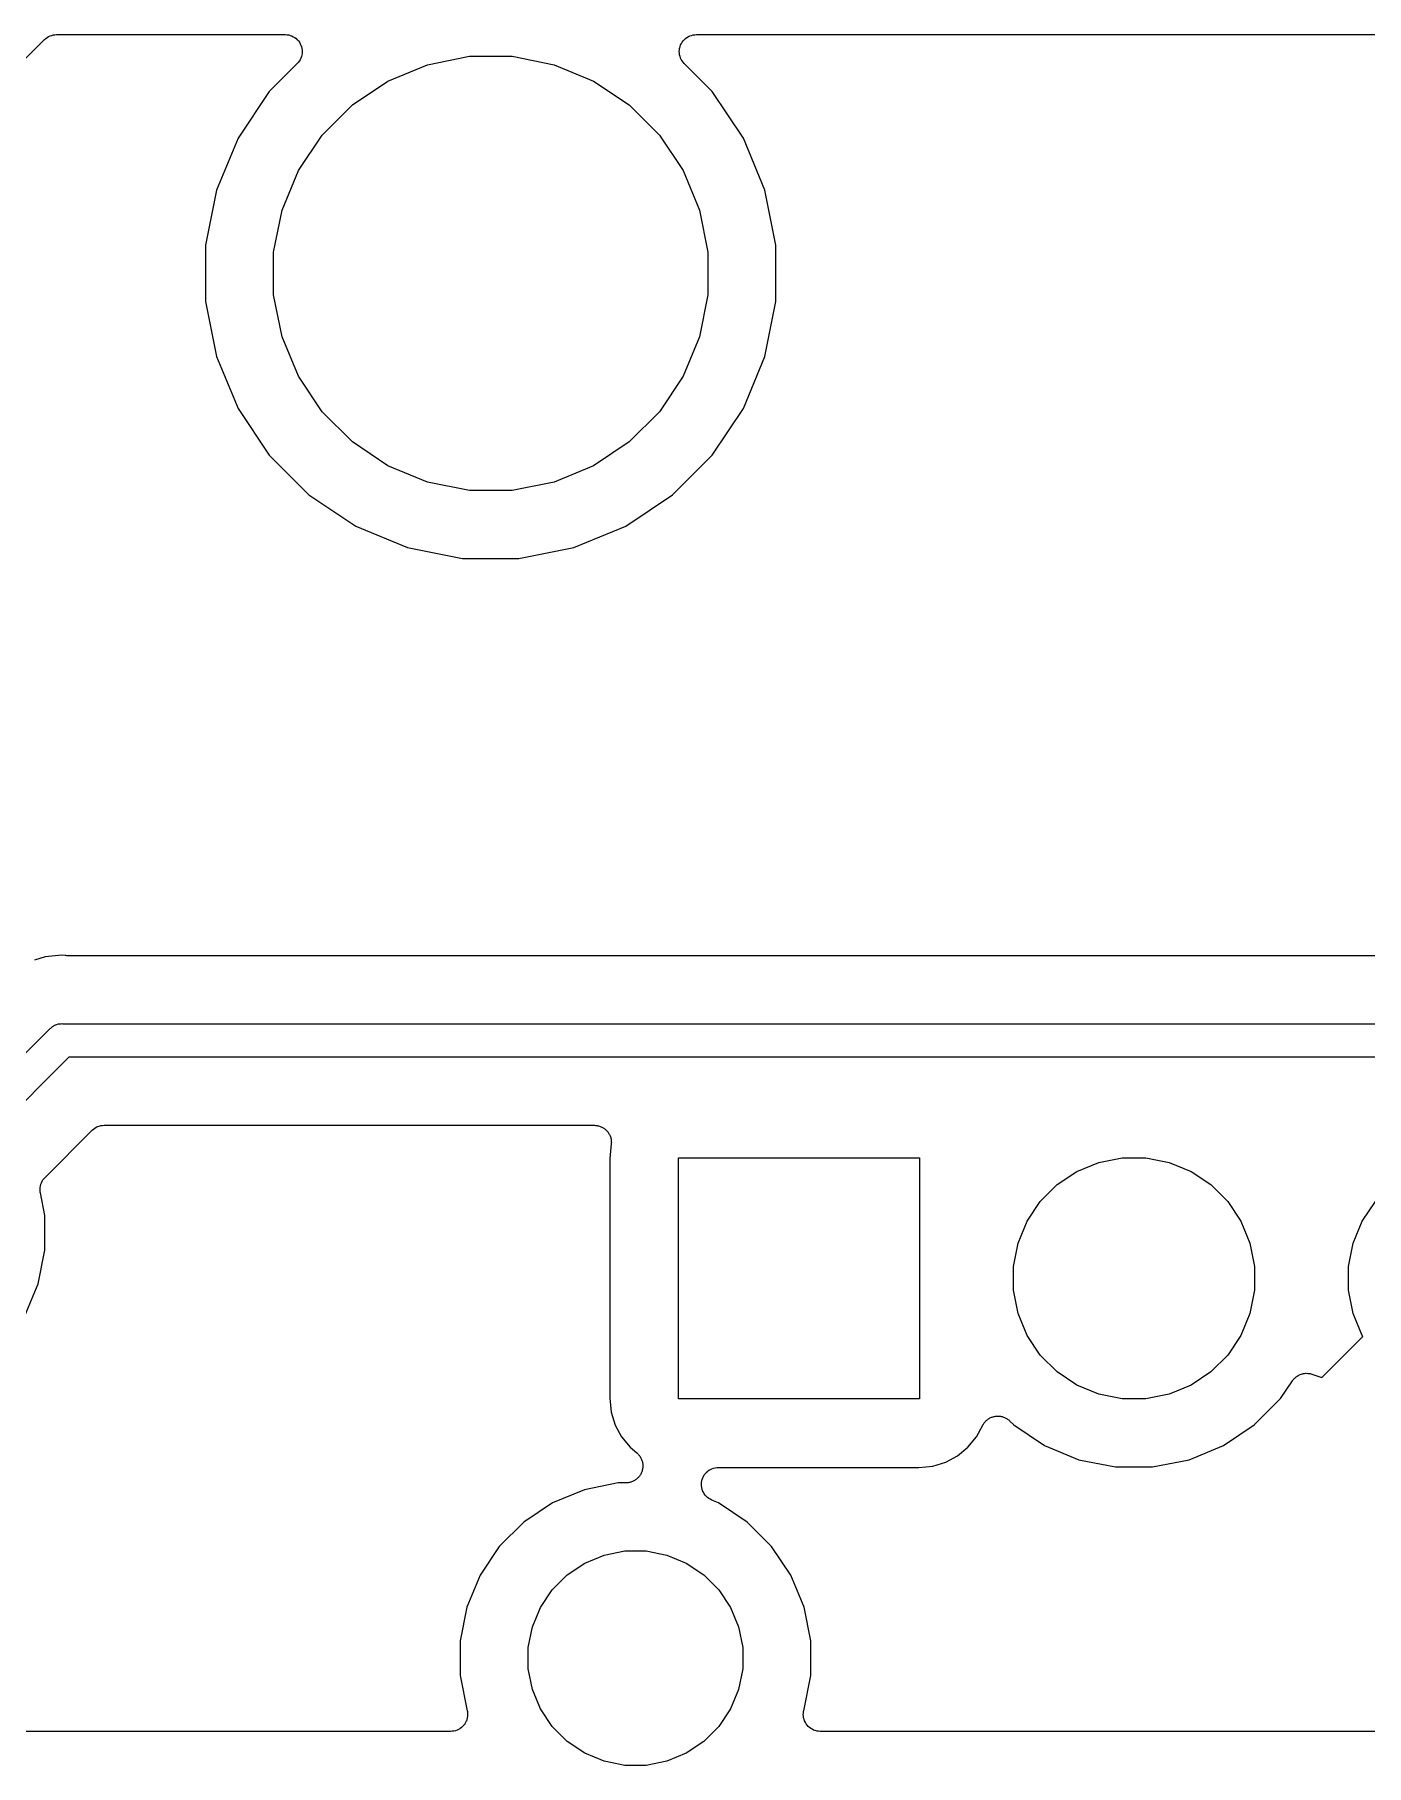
# Model space of a CAD drawing. Extents: x 19 to 115, y -142 to -17.
# Drawn here: x 71.72 to 81.65, y -40.8 to -27.89 of the extents above; entities that cross this region are included whole.
import ezdxf

# ---------------------------------------------------------------- set-up
doc = ezdxf.new("R2010")
doc.units = 0
doc.layers.add('BLACK', color=7, linetype='CONTINUOUS')

msp = doc.modelspace()

# ---------------------------------------------------------------- linework, layer by layer
at = {"layer": 'BLACK', "linetype": 'CONTINUOUS'}
for p, q in [((71.821, -27.9031), (71.8314, -27.8976)), ((71.8314, -27.8976), (71.832, -27.8974)), ((71.832, -27.8974), (71.8326, -27.8971)), ((71.8326, -27.8971), (71.8439, -27.8938)), ((71.8439, -27.8938), (71.8551, -27.8904)), ((71.8551, -27.8904), (71.8558, -27.8904)), ((71.8558, -27.8904), (71.8564, -27.8902)), ((71.8564, -27.8902), (71.8681, -27.8891)), ((71.8681, -27.8891), (71.8798, -27.888)), ((71.8798, -27.888), (73.5859, -27.888)), ((73.5859, -27.888), (73.5873, -27.888)), ((73.5873, -27.888), (73.5873, -27.888)), ((73.5873, -27.888), (73.5873, -27.888)), ((73.5873, -27.888), (73.5877, -27.888)), ((73.5877, -27.888), (73.5999, -27.8894)), ((73.5999, -27.8894), (73.6119, -27.8907)), ((73.6119, -27.8907), (73.6121, -27.8907)), ((73.6121, -27.8907), (73.6124, -27.8908)), ((73.6124, -27.8908), (73.624, -27.8945)), ((73.624, -27.8945), (73.6356, -27.8981)), ((73.6356, -27.8981), (73.6358, -27.8982)), ((73.6358, -27.8982), (73.636, -27.8983)), ((73.636, -27.8983), (73.6468, -27.9042)), ((76.5949, -27.9033), (76.6057, -27.8976)), ((76.6057, -27.8976), (76.6059, -27.8975)), ((76.6059, -27.8975), (76.6061, -27.8974)), ((76.6061, -27.8974), (76.6177, -27.894)), ((76.6177, -27.894), (76.6294, -27.8904)), ((76.6294, -27.8904), (76.6296, -27.8904)), ((76.6296, -27.8904), (76.6298, -27.8903)), ((76.6298, -27.8903), (76.6419, -27.8892)), ((76.6419, -27.8892), (76.6541, -27.888)), ((76.6541, -27.888), (83.1859, -27.888)), ((70.164, -29.5512), (71.79, -27.9252)), ((71.79, -27.9252), (71.7903, -27.9249)), ((71.7903, -27.9249), (71.7913, -27.924)), ((71.7903, -27.9249), (71.7903, -27.9249)), ((71.7903, -27.9249), (71.7903, -27.9249)), ((71.7913, -27.924), (71.8004, -27.9166)), ((71.8004, -27.9166), (71.8095, -27.9092)), ((71.8095, -27.9092), (71.8101, -27.9089)), ((71.8101, -27.9089), (71.8106, -27.9085)), ((71.8106, -27.9085), (71.821, -27.9031)), ((73.6468, -27.9042), (73.6573, -27.91)), ((73.6573, -27.91), (73.6575, -27.9101)), ((73.6575, -27.9101), (73.6577, -27.9102)), ((73.6577, -27.9102), (73.6671, -27.9181)), ((73.6671, -27.9181), (73.6764, -27.9258)), ((73.6764, -27.9258), (73.6765, -27.926)), ((73.6765, -27.926), (73.6767, -27.9261)), ((73.6767, -27.9261), (73.6843, -27.9356)), ((73.6843, -27.9356), (73.692, -27.9451)), ((73.692, -27.9451), (73.6921, -27.9453)), ((73.6921, -27.9453), (73.6922, -27.9455)), ((73.6922, -27.9455), (73.6979, -27.9562)), ((73.6979, -27.9562), (73.7035, -27.967)), ((73.7035, -27.967), (73.7036, -27.9672)), ((73.7036, -27.9672), (73.7037, -27.9674)), ((73.7037, -27.9674), (73.7071, -27.9791)), ((73.7071, -27.9791), (73.7106, -27.9908)), ((73.7117, -28.028), (73.7104, -28.0401)), ((73.7106, -27.9908), (73.7106, -27.991)), ((73.7106, -27.991), (73.7107, -27.9912)), ((73.7107, -27.9912), (73.7118, -28.0034)), ((73.7129, -28.0159), (73.7117, -28.028)), ((73.7118, -28.0034), (73.7129, -28.0154)), ((73.7129, -28.0154), (73.7129, -28.0157)), ((73.7129, -28.0157), (73.7129, -28.0159)), ((76.5271, -28.0137), (76.5284, -28.0016)), ((76.5271, -28.0139), (76.5271, -28.0137)), ((76.5271, -28.0141), (76.5271, -28.0139)), ((76.5282, -28.0262), (76.5271, -28.0141)), ((76.5292, -28.0384), (76.5282, -28.0262)), ((76.5284, -28.0016), (76.5296, -27.9895)), ((76.5296, -27.9895), (76.5297, -27.9892)), ((76.5297, -27.989), (76.5334, -27.9775)), ((76.5297, -27.9892), (76.5297, -27.989)), ((76.5334, -27.9775), (76.537, -27.9658)), ((76.537, -27.9658), (76.5371, -27.9656)), ((76.5371, -27.9654), (76.543, -27.9547)), ((76.5371, -27.9656), (76.5371, -27.9654)), ((76.543, -27.9547), (76.5488, -27.944)), ((76.5488, -27.944), (76.5489, -27.9438)), ((76.5489, -27.9438), (76.549, -27.9436)), ((76.549, -27.9436), (76.5568, -27.9342)), ((76.5568, -27.9342), (76.5646, -27.9249)), ((76.5646, -27.9249), (76.5647, -27.9247)), ((76.5647, -27.9247), (76.5649, -27.9246)), ((76.5649, -27.9246), (76.5744, -27.9169)), ((76.5744, -27.9169), (76.5838, -27.9092)), ((76.5838, -27.9092), (76.584, -27.9091)), ((76.584, -27.9091), (76.5841, -27.909)), ((76.5841, -27.909), (76.5949, -27.9033)), ((73.6757, -28.1048), (73.4671, -28.3135)), ((73.6834, -28.0954), (73.6757, -28.1048)), ((73.6912, -28.086), (73.6834, -28.0954)), ((73.6913, -28.0858), (73.6912, -28.086)), ((73.6915, -28.0856), (73.6913, -28.0858)), ((73.6972, -28.0751), (73.6915, -28.0856)), ((73.703, -28.0642), (73.6972, -28.0751)), ((73.7031, -28.064), (73.703, -28.0642)), ((73.7032, -28.0638), (73.7031, -28.064)), ((73.7067, -28.0523), (73.7032, -28.0638)), ((73.7104, -28.0405), (73.7067, -28.0523)), ((73.7104, -28.0401), (73.7104, -28.0403)), ((73.7104, -28.0403), (73.7104, -28.0405)), ((74.3526, -28.2344), (74.6475, -28.1123)), ((74.6475, -28.1123), (74.9604, -28.05)), ((74.9604, -28.05), (75.2796, -28.05)), ((75.2796, -28.05), (75.5925, -28.1123)), ((75.5925, -28.1123), (75.8874, -28.2344)), ((76.5293, -28.0386), (76.5292, -28.0384)), ((76.5293, -28.0388), (76.5293, -28.0386)), ((76.5327, -28.0503), (76.5293, -28.0388)), ((76.5361, -28.0622), (76.5327, -28.0503)), ((76.5362, -28.0624), (76.5361, -28.0622)), ((76.5363, -28.0626), (76.5362, -28.0624)), ((76.5419, -28.0734), (76.5363, -28.0626)), ((76.5475, -28.0842), (76.5419, -28.0734)), ((76.5477, -28.0843), (76.5475, -28.0842)), ((76.5478, -28.0845), (76.5477, -28.0843)), ((76.5554, -28.094), (76.5478, -28.0845)), ((76.563, -28.1035), (76.5554, -28.094)), ((76.5633, -28.1038), (76.563, -28.1035)), ((76.5633, -28.1039), (76.5633, -28.1038)), ((76.5642, -28.1048), (76.5633, -28.1039)), ((76.5633, -28.1039), (76.5633, -28.1039)), ((76.7729, -28.3135), (76.5642, -28.1048)), ((74.0873, -28.4117), (74.3526, -28.2344)), ((75.8874, -28.2344), (76.1527, -28.4117)), ((73.4671, -28.3135), (73.2342, -28.662)), ((73.8617, -28.6373), (74.0873, -28.4117)), ((76.1527, -28.4117), (76.3783, -28.6373)), ((77.0058, -28.662), (76.7729, -28.3135)), ((73.2342, -28.662), (73.0738, -29.0493)), ((73.6844, -28.9026), (73.8617, -28.6373)), ((76.3783, -28.6373), (76.5556, -28.9026)), ((77.1662, -29.0493), (77.0058, -28.662)), ((73.5623, -29.1975), (73.6844, -28.9026)), ((76.5556, -28.9026), (76.6777, -29.1975)), ((73.0738, -29.0493), (72.992, -29.4604)), ((77.248, -29.4604), (77.1662, -29.0493)), ((73.5, -29.5104), (73.5623, -29.1975)), ((76.6777, -29.1975), (76.74, -29.5104)), ((72.992, -29.4604), (72.992, -29.8796)), ((73.5, -29.8296), (73.5, -29.5104)), ((76.74, -29.5104), (76.74, -29.8296)), ((77.248, -29.8796), (77.248, -29.4604)), ((73.5623, -30.1425), (73.5, -29.8296)), ((76.74, -29.8296), (76.6777, -30.1425)), ((72.992, -29.8796), (73.0738, -30.2907)), ((77.1662, -30.2907), (77.248, -29.8796)), ((73.6844, -30.4374), (73.5623, -30.1425)), ((76.6777, -30.1425), (76.5556, -30.4374)), ((73.0738, -30.2907), (73.2342, -30.678)), ((77.0058, -30.678), (77.1662, -30.2907)), ((73.8617, -30.7027), (73.6844, -30.4374)), ((76.5556, -30.4374), (76.3783, -30.7027)), ((73.2342, -30.678), (73.4671, -31.0265)), ((74.0873, -30.9283), (73.8617, -30.7027)), ((76.3783, -30.7027), (76.1527, -30.9283)), ((76.7729, -31.0265), (77.0058, -30.678)), ((74.3526, -31.1056), (74.0873, -30.9283)), ((76.1527, -30.9283), (75.8874, -31.1056)), ((73.4671, -31.0265), (73.7635, -31.3229)), ((74.6475, -31.2277), (74.3526, -31.1056)), ((75.8874, -31.1056), (75.5925, -31.2277)), ((76.4765, -31.3229), (76.7729, -31.0265)), ((74.9604, -31.29), (74.6475, -31.2277)), ((75.5925, -31.2277), (75.2796, -31.29)), ((73.7635, -31.3229), (74.112, -31.5558)), ((75.2796, -31.29), (74.9604, -31.29)), ((76.128, -31.5558), (76.4765, -31.3229)), ((74.112, -31.5558), (74.4993, -31.7162)), ((75.7407, -31.7162), (76.128, -31.5558)), ((74.4993, -31.7162), (74.9104, -31.798)), ((75.3296, -31.798), (75.7407, -31.7162)), ((74.9104, -31.798), (75.3296, -31.798)), ((71.7959, -34.7712), (71.7156, -34.7955)), ((71.895, -34.7614), (71.7959, -34.7712)), ((71.8951, -34.7614), (71.895, -34.7614)), ((71.92, -34.7589), (71.8951, -34.7614)), ((71.9449, -34.7614), (71.92, -34.7589)), ((71.9502, -34.7614), (71.9449, -34.7614)), ((71.9555, -34.762), (71.9502, -34.7614)), ((71.9573, -34.762), (71.9555, -34.762)), ((88.6977, -34.762), (71.9573, -34.762)), ((70.9558, -36.1824), (71.8273, -35.3109)), ((71.8273, -35.3109), (71.8312, -35.3062)), ((71.8312, -35.3062), (71.8361, -35.3021)), ((71.8361, -35.3021), (71.8502, -35.2906)), ((71.8502, -35.2906), (71.8719, -35.279)), ((71.8719, -35.279), (71.8743, -35.2782)), ((71.8743, -35.2782), (71.8955, -35.2718)), ((71.8955, -35.2718), (71.9139, -35.27)), ((71.9139, -35.27), (71.92, -35.2694)), ((71.9139, -35.27), (71.9139, -35.27)), ((71.92, -35.2694), (71.9261, -35.27)), ((71.9261, -35.27), (88.7289, -35.27)), ((71.9718, -35.52), (71.1326, -36.3592)), ((88.6832, -35.52), (71.9718, -35.52)), ((72.1761, -36.0431), (72.1864, -36.0376)), ((72.1864, -36.0376), (72.187, -36.0374)), ((72.187, -36.0374), (72.1876, -36.0371)), ((72.1876, -36.0371), (72.1989, -36.0338)), ((72.1989, -36.0338), (72.2101, -36.0304)), ((72.2101, -36.0304), (72.2108, -36.0304)), ((72.2108, -36.0304), (72.2114, -36.0302)), ((72.2114, -36.0302), (72.2231, -36.0291)), ((72.2231, -36.0291), (72.2348, -36.028)), ((72.2348, -36.028), (75.8933, -36.028)), ((75.8933, -36.028), (75.895, -36.028)), ((75.895, -36.028), (75.9008, -36.0287)), ((75.9008, -36.0287), (75.9066, -36.0287)), ((75.9066, -36.0287), (75.9131, -36.03)), ((75.9131, -36.03), (75.9197, -36.0308)), ((75.9197, -36.0308), (75.9252, -36.0325)), ((75.9252, -36.0325), (75.9309, -36.0337)), ((75.9309, -36.0337), (75.937, -36.0363)), ((75.937, -36.0363), (75.9433, -36.0383)), ((75.9433, -36.0383), (75.9484, -36.0411)), ((71.7939, -36.4163), (72.145, -36.0652)), ((72.145, -36.0652), (72.1453, -36.0649)), ((72.1453, -36.0649), (72.1463, -36.064)), ((72.1453, -36.0649), (72.1453, -36.0649)), ((72.1453, -36.0649), (72.1453, -36.0649)), ((72.1463, -36.064), (72.1555, -36.0566)), ((72.1555, -36.0566), (72.1645, -36.0492)), ((72.1645, -36.0492), (72.1651, -36.0489)), ((72.1651, -36.0489), (72.1656, -36.0485)), ((72.1656, -36.0485), (72.1761, -36.0431)), ((75.9484, -36.0411), (75.9537, -36.0433)), ((75.9537, -36.0433), (75.9592, -36.047)), ((75.9592, -36.047), (75.965, -36.0502)), ((75.965, -36.0502), (75.9694, -36.0539)), ((75.9694, -36.0539), (75.9742, -36.0572)), ((75.9742, -36.0572), (75.9789, -36.0619)), ((75.9789, -36.0619), (75.984, -36.0661)), ((75.984, -36.0661), (75.9876, -36.0707)), ((75.9876, -36.0707), (75.9917, -36.0748)), ((75.9917, -36.0748), (75.9954, -36.0803)), ((75.9954, -36.0803), (75.9995, -36.0855)), ((75.9995, -36.0855), (76.0022, -36.0906)), ((76.0022, -36.0906), (76.0054, -36.0954)), ((76.0054, -36.0954), (76.0079, -36.1016)), ((76.0079, -36.1016), (76.011, -36.1074)), ((76.0196, -36.1674), (76.0089, -36.2762)), ((76.011, -36.1074), (76.0126, -36.113)), ((76.0126, -36.113), (76.0148, -36.1183)), ((76.0148, -36.1183), (76.0161, -36.1248)), ((76.0161, -36.1248), (76.018, -36.1312)), ((76.018, -36.1312), (76.0185, -36.137)), ((76.0185, -36.137), (76.0197, -36.1427)), ((76.0197, -36.1427), (76.0196, -36.1493)), ((76.0196, -36.1493), (76.0203, -36.1559)), ((76.0203, -36.1559), (76.0196, -36.1617)), ((76.0196, -36.1617), (76.0196, -36.1674)), ((76.0089, -36.2762), (76.0089, -38.0638)), ((76.52, -38.07), (76.52, -36.27)), ((76.52, -36.27), (78.32, -36.27)), ((78.32, -36.27), (78.32, -38.07)), ((79.6575, -36.3046), (79.8314, -36.27)), ((79.8314, -36.27), (80.0086, -36.27)), ((80.0086, -36.27), (80.1825, -36.3046)), ((71.7788, -36.4345), (71.7864, -36.4254)), ((71.7864, -36.4254), (71.7939, -36.4163)), ((79.3463, -36.4709), (79.4937, -36.3724)), ((79.4937, -36.3724), (79.6575, -36.3046)), ((80.1825, -36.3046), (80.3463, -36.3724)), ((80.3463, -36.3724), (80.4937, -36.4709)), ((71.7567, -36.5045), (71.758, -36.4927)), ((71.7568, -36.5051), (71.7567, -36.5045)), ((71.7567, -36.5057), (71.7568, -36.5051)), ((71.7578, -36.5173), (71.7567, -36.5057)), ((71.7588, -36.5291), (71.7578, -36.5173)), ((71.758, -36.4927), (71.7592, -36.481)), ((71.759, -36.5303), (71.7588, -36.5291)), ((71.759, -36.5304), (71.759, -36.5303)), ((71.759, -36.5303), (71.759, -36.5303)), ((71.7591, -36.5309), (71.759, -36.5304)), ((71.793, -36.7012), (71.7591, -36.5309)), ((71.7592, -36.481), (71.7594, -36.4804)), ((71.7594, -36.4798), (71.763, -36.4685)), ((71.7594, -36.4804), (71.7594, -36.4798)), ((71.763, -36.4685), (71.7664, -36.4573)), ((71.7664, -36.4573), (71.7667, -36.4568)), ((71.7667, -36.4568), (71.7669, -36.4562)), ((71.7669, -36.4562), (71.7726, -36.4458)), ((71.7726, -36.4458), (71.7782, -36.4355)), ((71.7782, -36.4355), (71.7785, -36.435)), ((71.7785, -36.435), (71.7788, -36.4345)), ((79.2209, -36.5963), (79.3463, -36.4709)), ((80.4937, -36.4709), (80.6191, -36.5963)), ((79.1224, -36.7437), (79.2209, -36.5963)), ((80.6191, -36.5963), (80.7176, -36.7437)), ((81.6224, -36.7437), (81.7209, -36.5963)), ((71.793, -36.9588), (71.793, -36.7012)), ((79.0546, -36.9075), (79.1224, -36.7437)), ((80.7176, -36.7437), (80.7854, -36.9075)), ((81.5546, -36.9075), (81.6224, -36.7437)), ((79.02, -37.0814), (79.0546, -36.9075)), ((80.7854, -36.9075), (80.82, -37.0814)), ((81.52, -37.0814), (81.5546, -36.9075)), ((71.7427, -37.2115), (71.793, -36.9588)), ((79.02, -37.2586), (79.02, -37.0814)), ((80.82, -37.0814), (80.82, -37.2586)), ((81.52, -37.2586), (81.52, -37.0814)), ((71.6441, -37.4496), (71.7427, -37.2115)), ((79.0546, -37.4325), (79.02, -37.2586)), ((80.82, -37.2586), (80.7854, -37.4325)), ((81.5546, -37.4325), (81.52, -37.2586)), ((79.1224, -37.5963), (79.0546, -37.4325)), ((80.7854, -37.4325), (80.7176, -37.5963)), ((81.6224, -37.5963), (81.5546, -37.4325)), ((79.2209, -37.7437), (79.1224, -37.5963)), ((80.7176, -37.5963), (80.6191, -37.7437)), ((81.3214, -37.9094), (81.6273, -37.6035)), ((81.6273, -37.6035), (81.6224, -37.5963)), ((79.3463, -37.8691), (79.2209, -37.7437)), ((80.6191, -37.7437), (80.4937, -37.8691)), ((79.4937, -37.9676), (79.3463, -37.8691)), ((79.6575, -38.0354), (79.4937, -37.9676)), ((80.3463, -37.9676), (80.1825, -38.0354)), ((80.4937, -37.8691), (80.3463, -37.9676)), ((81.0137, -38.0675), (81.1021, -37.9351)), ((81.1021, -37.9351), (81.1031, -37.9337)), ((81.1031, -37.9337), (81.1078, -37.9282)), ((81.1078, -37.9282), (81.1119, -37.9223)), ((81.1119, -37.9223), (81.1157, -37.9187)), ((81.1157, -37.9187), (81.1191, -37.9147)), ((81.1191, -37.9147), (81.1247, -37.9102)), ((81.1247, -37.9102), (81.1299, -37.9053)), ((81.1299, -37.9053), (81.1344, -37.9025)), ((81.1344, -37.9025), (81.1385, -37.8992)), ((81.1385, -37.8992), (81.1448, -37.8959)), ((81.1448, -37.8959), (81.1509, -37.8921)), ((81.1509, -37.8921), (81.1558, -37.8902)), ((81.1558, -37.8902), (81.1605, -37.8878)), ((81.1605, -37.8878), (81.1673, -37.8858)), ((81.1673, -37.8858), (81.1741, -37.8832)), ((81.1741, -37.8832), (81.1792, -37.8823)), ((81.1792, -37.8823), (81.1843, -37.8809)), ((81.1843, -37.8809), (81.1914, -37.8802)), ((81.1914, -37.8802), (81.1985, -37.879)), ((81.1985, -37.879), (81.2037, -37.8792)), ((81.2037, -37.8792), (81.209, -37.8787)), ((81.209, -37.8787), (81.2161, -37.8795)), ((81.2161, -37.8795), (81.2233, -37.8796)), ((81.2233, -37.8796), (81.2284, -37.8808)), ((81.2284, -37.8808), (81.2336, -37.8814)), ((81.2336, -37.8814), (81.2404, -37.8835)), ((81.2404, -37.8835), (81.2475, -37.8851)), ((81.2475, -37.8851), (81.3214, -37.9094)), ((76.0089, -38.0638), (76.0194, -38.1696)), ((78.32, -38.07), (76.52, -38.07)), ((79.8314, -38.07), (79.6575, -38.0354)), ((80.0086, -38.07), (79.8314, -38.07)), ((80.1825, -38.0354), (80.0086, -38.07)), ((80.8175, -38.2637), (81.0137, -38.0675)), ((76.0194, -38.1696), (76.0484, -38.2653)), ((78.811, -38.2388), (78.8147, -38.2343)), ((78.8147, -38.2343), (78.8198, -38.2301)), ((78.8198, -38.2301), (78.8245, -38.2255)), ((78.8245, -38.2255), (78.8294, -38.2224)), ((78.8294, -38.2224), (78.834, -38.2187)), ((78.834, -38.2187), (78.8398, -38.2156)), ((78.8398, -38.2156), (78.8453, -38.212)), ((78.8453, -38.212), (78.8507, -38.2098)), ((78.8507, -38.2098), (78.8559, -38.2071)), ((78.8559, -38.2071), (78.8622, -38.2052)), ((78.8622, -38.2052), (78.8683, -38.2028)), ((78.8683, -38.2028), (78.874, -38.2017)), ((78.874, -38.2017), (78.8796, -38.2)), ((78.8796, -38.2), (78.8862, -38.1994)), ((78.8862, -38.1994), (78.8926, -38.1982)), ((78.8926, -38.1982), (78.8985, -38.1982)), ((78.8985, -38.1982), (78.9043, -38.1977)), ((78.9043, -38.1977), (78.9109, -38.1984)), ((78.9109, -38.1984), (78.9174, -38.1984)), ((78.9174, -38.1984), (78.9232, -38.1996)), ((78.9232, -38.1996), (78.929, -38.2002)), ((78.929, -38.2002), (78.9353, -38.2021)), ((78.9353, -38.2021), (78.9417, -38.2035)), ((78.9417, -38.2035), (78.9471, -38.2057)), ((78.9471, -38.2057), (78.9527, -38.2075)), ((78.9527, -38.2075), (78.9585, -38.2106)), ((78.9585, -38.2106), (78.9645, -38.2131)), ((78.9645, -38.2131), (78.9694, -38.2164)), ((78.9694, -38.2164), (78.9745, -38.2192)), ((78.9745, -38.2192), (78.9796, -38.2233)), ((78.9796, -38.2233), (78.985, -38.227)), ((78.985, -38.227), (78.9892, -38.2312)), ((78.9892, -38.2312), (78.9937, -38.2349)), ((76.0484, -38.2653), (76.0956, -38.3536)), ((76.0956, -38.3536), (76.1591, -38.4309)), ((78.6809, -38.4309), (78.7444, -38.3536)), ((78.7444, -38.3536), (78.7919, -38.2648)), ((78.7919, -38.2648), (78.7927, -38.2633)), ((78.7927, -38.2633), (78.796, -38.2584)), ((78.796, -38.2584), (78.7988, -38.2533)), ((78.7988, -38.2533), (78.803, -38.2483)), ((78.803, -38.2483), (78.8068, -38.2428)), ((78.8068, -38.2428), (78.811, -38.2388)), ((78.9937, -38.2349), (79.0225, -38.2637)), ((79.0225, -38.2637), (79.2531, -38.4178)), ((80.5869, -38.4178), (80.8175, -38.2637)), ((76.1591, -38.4309), (76.2089, -38.4718)), ((76.2089, -38.4718), (76.2102, -38.473)), ((76.2102, -38.473), (76.2144, -38.4773)), ((76.2144, -38.4773), (76.219, -38.4811)), ((76.219, -38.4811), (76.223, -38.4861)), ((76.223, -38.4861), (76.2275, -38.4907)), ((76.2275, -38.4907), (76.2308, -38.4958)), ((78.6036, -38.4944), (78.6809, -38.4309)), ((79.2531, -38.4178), (79.5093, -38.5239)), ((80.3307, -38.5239), (80.5869, -38.4178)), ((76.2308, -38.4958), (76.2346, -38.5005)), ((76.2346, -38.5005), (76.2375, -38.5061)), ((76.2375, -38.5061), (76.241, -38.5115)), ((76.241, -38.5115), (76.2433, -38.5171)), ((76.2454, -38.6192), (76.2423, -38.6249)), ((76.2433, -38.5171), (76.246, -38.5224)), ((76.2472, -38.6135), (76.2454, -38.6192)), ((76.246, -38.5224), (76.2479, -38.5286)), ((76.2495, -38.6079), (76.2472, -38.6135)), ((76.2479, -38.5286), (76.2502, -38.5345)), ((76.2508, -38.6017), (76.2495, -38.6079)), ((76.2502, -38.5345), (76.2513, -38.5404)), ((76.2527, -38.5955), (76.2508, -38.6017)), ((76.2513, -38.5404), (76.253, -38.5462)), ((76.2533, -38.5895), (76.2527, -38.5955)), ((76.253, -38.5462), (76.2536, -38.5526)), ((76.2546, -38.5837), (76.2533, -38.5895)), ((76.2536, -38.5526), (76.2548, -38.5589)), ((76.2553, -38.5709), (76.2546, -38.5773)), ((76.2546, -38.5773), (76.2546, -38.5837)), ((76.2548, -38.5589), (76.2547, -38.5649)), ((76.2547, -38.5649), (76.2553, -38.5709)), ((76.7217, -38.6272), (76.7293, -38.618)), ((76.7293, -38.618), (76.7294, -38.6179)), ((76.7294, -38.6178), (76.7389, -38.6101)), ((76.7294, -38.6179), (76.7294, -38.6178)), ((76.7389, -38.6101), (76.7485, -38.6023)), ((76.7485, -38.6023), (76.7486, -38.6022)), ((76.7486, -38.6022), (76.7487, -38.6022)), ((76.7487, -38.6022), (76.7593, -38.5965)), ((76.7593, -38.5965), (76.7704, -38.5907)), ((76.7704, -38.5907), (76.7705, -38.5906)), ((76.7705, -38.5906), (76.7706, -38.5906)), ((76.7706, -38.5906), (76.7823, -38.5871)), ((76.7823, -38.5871), (76.7941, -38.5835)), ((76.7941, -38.5835), (76.7942, -38.5835)), ((76.7942, -38.5835), (76.7943, -38.5834)), ((76.7943, -38.5834), (76.8066, -38.5823)), ((76.8066, -38.5823), (76.8188, -38.5811)), ((76.8188, -38.5811), (78.3138, -38.5811)), ((78.3138, -38.5811), (78.4196, -38.5707)), ((78.4196, -38.5707), (78.5153, -38.5416)), ((78.5153, -38.5416), (78.6036, -38.4944)), ((79.5093, -38.5239), (79.7813, -38.578)), ((79.7813, -38.578), (80.0587, -38.578)), ((80.0587, -38.578), (80.3307, -38.5239)), ((75.8185, -38.7473), (75.5804, -38.8459)), ((76.0712, -38.697), (75.8185, -38.7473)), ((76.1283, -38.697), (76.0712, -38.697)), ((76.1343, -38.6964), (76.1283, -38.697)), ((76.1403, -38.6964), (76.1343, -38.6964)), ((76.1466, -38.6952), (76.1403, -38.6964)), ((76.153, -38.6946), (76.1466, -38.6952)), ((76.1587, -38.6928), (76.153, -38.6946)), ((76.1646, -38.6917), (76.1587, -38.6928)), ((76.1706, -38.6893), (76.1646, -38.6917)), ((76.1767, -38.6874), (76.1706, -38.6893)), ((76.182, -38.6846), (76.1767, -38.6874)), ((76.1876, -38.6823), (76.182, -38.6846)), ((76.1929, -38.6788), (76.1876, -38.6823)), ((76.1986, -38.6758), (76.1929, -38.6788)), ((76.2032, -38.672), (76.1986, -38.6758)), ((76.2083, -38.6687), (76.2032, -38.672)), ((76.2128, -38.6642), (76.2083, -38.6687)), ((76.2178, -38.6601), (76.2128, -38.6642)), ((76.2216, -38.6555), (76.2178, -38.6601)), ((76.2259, -38.6513), (76.2216, -38.6555)), ((76.2295, -38.646), (76.2259, -38.6513)), ((76.2336, -38.641), (76.2295, -38.646)), ((76.2364, -38.6357), (76.2336, -38.641)), ((76.2398, -38.6307), (76.2364, -38.6357)), ((76.2423, -38.6249), (76.2398, -38.6307)), ((76.6918, -38.707), (76.6931, -38.6949)), ((76.6918, -38.7071), (76.6918, -38.707)), ((76.6918, -38.7072), (76.6918, -38.7071)), ((76.6929, -38.7193), (76.6918, -38.7072)), ((76.694, -38.7317), (76.6929, -38.7193)), ((76.6931, -38.6949), (76.6944, -38.6825)), ((76.694, -38.7318), (76.694, -38.7317)), ((76.694, -38.7319), (76.694, -38.7318)), ((76.6974, -38.7433), (76.694, -38.7319)), ((76.6944, -38.6823), (76.6981, -38.6706)), ((76.6944, -38.6824), (76.6944, -38.6823)), ((76.6944, -38.6825), (76.6944, -38.6824)), ((76.7009, -38.7554), (76.6974, -38.7433)), ((76.6981, -38.6706), (76.7017, -38.6589)), ((76.7017, -38.6589), (76.7018, -38.6588)), ((76.7018, -38.6587), (76.7076, -38.6479)), ((76.7018, -38.6588), (76.7018, -38.6587)), ((76.7076, -38.6479), (76.7135, -38.6371)), ((76.7135, -38.6371), (76.7136, -38.637)), ((76.7136, -38.6369), (76.7217, -38.6272)), ((76.7136, -38.637), (76.7136, -38.6369)), ((75.5804, -38.8459), (75.3662, -38.989)), ((76.701, -38.7555), (76.7009, -38.7554)), ((76.701, -38.7556), (76.701, -38.7555)), ((76.7068, -38.7668), (76.701, -38.7556)), ((76.7124, -38.7774), (76.7068, -38.7668)), ((76.7124, -38.7775), (76.7124, -38.7774)), ((76.7125, -38.7776), (76.7124, -38.7775)), ((76.7204, -38.7875), (76.7125, -38.7776)), ((76.7279, -38.7968), (76.7204, -38.7875)), ((76.728, -38.7968), (76.7279, -38.7968)), ((76.728, -38.7969), (76.728, -38.7968)), ((76.7373, -38.8047), (76.728, -38.7969)), ((76.7468, -38.8127), (76.7373, -38.8047)), ((76.7469, -38.8128), (76.7468, -38.8127)), ((76.747, -38.8129), (76.7469, -38.8128)), ((76.7576, -38.8187), (76.747, -38.8129)), ((76.7685, -38.8247), (76.7576, -38.8187)), ((76.7687, -38.8248), (76.7685, -38.8247)), ((76.7688, -38.8248), (76.7687, -38.8248)), ((76.7687, -38.8248), (76.7687, -38.8248)), ((76.7702, -38.8254), (76.7688, -38.8248)), ((76.8196, -38.8459), (76.7702, -38.8254)), ((77.0338, -38.989), (76.8196, -38.8459)), ((75.3662, -38.989), (75.184, -39.1712)), ((77.216, -39.1712), (77.0338, -38.989)), ((75.184, -39.1712), (75.0409, -39.3854)), ((75.8211, -39.296), (75.9666, -39.2357)), ((75.9666, -39.2357), (76.1212, -39.205)), ((76.1212, -39.205), (76.2788, -39.205)), ((76.2788, -39.205), (76.4334, -39.2357)), ((76.4334, -39.2357), (76.5789, -39.296)), ((77.3591, -39.3854), (77.216, -39.1712)), ((75.0409, -39.3854), (74.9423, -39.6235)), ((75.5786, -39.495), (75.69, -39.3836)), ((75.69, -39.3836), (75.8211, -39.296)), ((76.5789, -39.296), (76.71, -39.3836)), ((76.71, -39.3836), (76.8214, -39.495)), ((77.4577, -39.6235), (77.3591, -39.3854)), ((75.491, -39.6261), (75.5786, -39.495)), ((76.8214, -39.495), (76.909, -39.6261)), ((74.9423, -39.6235), (74.892, -39.8762)), ((75.4307, -39.7716), (75.491, -39.6261)), ((76.909, -39.6261), (76.9693, -39.7716)), ((77.508, -39.8762), (77.4577, -39.6235)), ((75.4, -39.9262), (75.4307, -39.7716)), ((76.9693, -39.7716), (77, -39.9262)), ((74.892, -39.8762), (74.892, -40.1338)), ((77.508, -40.1338), (77.508, -39.8762)), ((75.4, -40.0838), (75.4, -39.9262)), ((77, -39.9262), (77, -40.0838)), ((74.892, -40.1338), (74.9446, -40.398)), ((75.4307, -40.2384), (75.4, -40.0838)), ((77, -40.0838), (76.9693, -40.2384)), ((77.4557, -40.3967), (77.508, -40.1338)), ((75.491, -40.3839), (75.4307, -40.2384)), ((76.9693, -40.2384), (76.909, -40.3839)), ((74.9446, -40.398), (74.9455, -40.4012)), ((74.9455, -40.4012), (74.9455, -40.4015)), ((74.9455, -40.4015), (74.9456, -40.4018)), ((74.9456, -40.4018), (74.9466, -40.4138)), ((74.9477, -40.4265), (74.9464, -40.4384)), ((74.9466, -40.4138), (74.9477, -40.4259)), ((74.9477, -40.4259), (74.9477, -40.4262)), ((74.9477, -40.4262), (74.9477, -40.4265)), ((75.5786, -40.515), (75.491, -40.3839)), ((76.909, -40.3839), (76.8214, -40.515)), ((77.4523, -40.4241), (77.4535, -40.412)), ((77.4523, -40.4244), (77.4523, -40.4241)), ((77.4523, -40.4248), (77.4523, -40.4244)), ((77.4534, -40.4368), (77.4523, -40.4248)), ((77.4535, -40.412), (77.4547, -40.4001)), ((77.4547, -40.4001), (77.4548, -40.3998)), ((77.4548, -40.3998), (77.4549, -40.3995)), ((77.4549, -40.3995), (77.4557, -40.3967)), ((74.8207, -40.552), (67.6813, -40.552)), ((74.8328, -40.5508), (74.8207, -40.552)), ((74.8448, -40.5497), (74.8328, -40.5508)), ((74.8451, -40.5496), (74.8448, -40.5497)), ((74.8454, -40.5496), (74.8451, -40.5496)), ((74.857, -40.5461), (74.8454, -40.5496)), ((74.8685, -40.5427), (74.857, -40.5461)), ((74.8688, -40.5425), (74.8685, -40.5427)), ((74.8691, -40.5424), (74.8688, -40.5425)), ((74.88, -40.5367), (74.8691, -40.5424)), ((74.8905, -40.5311), (74.88, -40.5367)), ((74.8907, -40.5309), (74.8905, -40.5311)), ((74.891, -40.5308), (74.8907, -40.5309)), ((74.9005, -40.523), (74.891, -40.5308)), ((74.9098, -40.5156), (74.9005, -40.523)), ((74.91, -40.5153), (74.9098, -40.5156)), ((74.9102, -40.5151), (74.91, -40.5153)), ((74.9179, -40.5058), (74.9102, -40.5151)), ((74.9257, -40.4966), (74.9179, -40.5058)), ((74.9258, -40.4963), (74.9257, -40.4966)), ((74.926, -40.496), (74.9258, -40.4963)), ((74.9318, -40.4854), (74.926, -40.496)), ((74.9376, -40.4748), (74.9318, -40.4854)), ((74.9377, -40.4745), (74.9376, -40.4748)), ((74.9378, -40.4742), (74.9377, -40.4745)), ((74.9414, -40.4626), (74.9378, -40.4742)), ((74.945, -40.4512), (74.9414, -40.4626)), ((74.9451, -40.4505), (74.945, -40.4508)), ((74.945, -40.4508), (74.945, -40.4512)), ((74.9464, -40.4384), (74.9451, -40.4505)), ((75.69, -40.6264), (75.5786, -40.515)), ((76.8214, -40.515), (76.71, -40.6264)), ((77.4545, -40.4488), (77.4534, -40.4368)), ((77.4546, -40.4491), (77.4545, -40.4488)), ((77.4546, -40.4494), (77.4546, -40.4491)), ((77.4581, -40.4611), (77.4546, -40.4494)), ((77.4615, -40.4726), (77.4581, -40.4611)), ((77.4617, -40.4729), (77.4615, -40.4726)), ((77.4618, -40.4732), (77.4617, -40.4729)), ((77.4674, -40.4838), (77.4618, -40.4732)), ((77.473, -40.4945), (77.4674, -40.4838)), ((77.4732, -40.4948), (77.473, -40.4945)), ((77.4734, -40.4951), (77.4732, -40.4948)), ((77.481, -40.5045), (77.4734, -40.4951)), ((77.4885, -40.5139), (77.481, -40.5045)), ((77.4888, -40.5141), (77.4885, -40.5139)), ((77.489, -40.5143), (77.4888, -40.5141)), ((77.4983, -40.5221), (77.489, -40.5143)), ((77.5075, -40.5298), (77.4983, -40.5221)), ((77.5078, -40.5299), (77.5075, -40.5298)), ((77.5081, -40.5302), (77.5078, -40.5299)), ((77.5187, -40.5359), (77.5081, -40.5302)), ((77.5292, -40.5417), (77.5187, -40.5359)), ((77.5295, -40.5418), (77.5292, -40.5417)), ((77.5298, -40.542), (77.5295, -40.5418)), ((77.5413, -40.5456), (77.5298, -40.542)), ((77.5529, -40.5492), (77.5413, -40.5456)), ((77.5532, -40.5493), (77.5529, -40.5492)), ((77.5535, -40.5494), (77.5532, -40.5493)), ((77.5653, -40.5506), (77.5535, -40.5494)), ((77.5775, -40.552), (77.5653, -40.5506)), ((77.5781, -40.552), (77.5775, -40.552)), ((77.5782, -40.552), (77.5781, -40.552)), ((77.5781, -40.552), (77.5781, -40.552)), ((77.5793, -40.552), (77.5782, -40.552)), ((82.3819, -40.552), (77.5793, -40.552)), ((75.8211, -40.714), (75.69, -40.6264)), ((76.71, -40.6264), (76.5789, -40.714)), ((75.9666, -40.7743), (75.8211, -40.714)), ((76.1212, -40.805), (75.9666, -40.7743)), ((76.2788, -40.805), (76.1212, -40.805)), ((76.4334, -40.7743), (76.2788, -40.805)), ((76.5789, -40.714), (76.4334, -40.7743))]:
    msp.add_line(p, q, dxfattribs=at)

doc.saveas('drawing.dxf')
